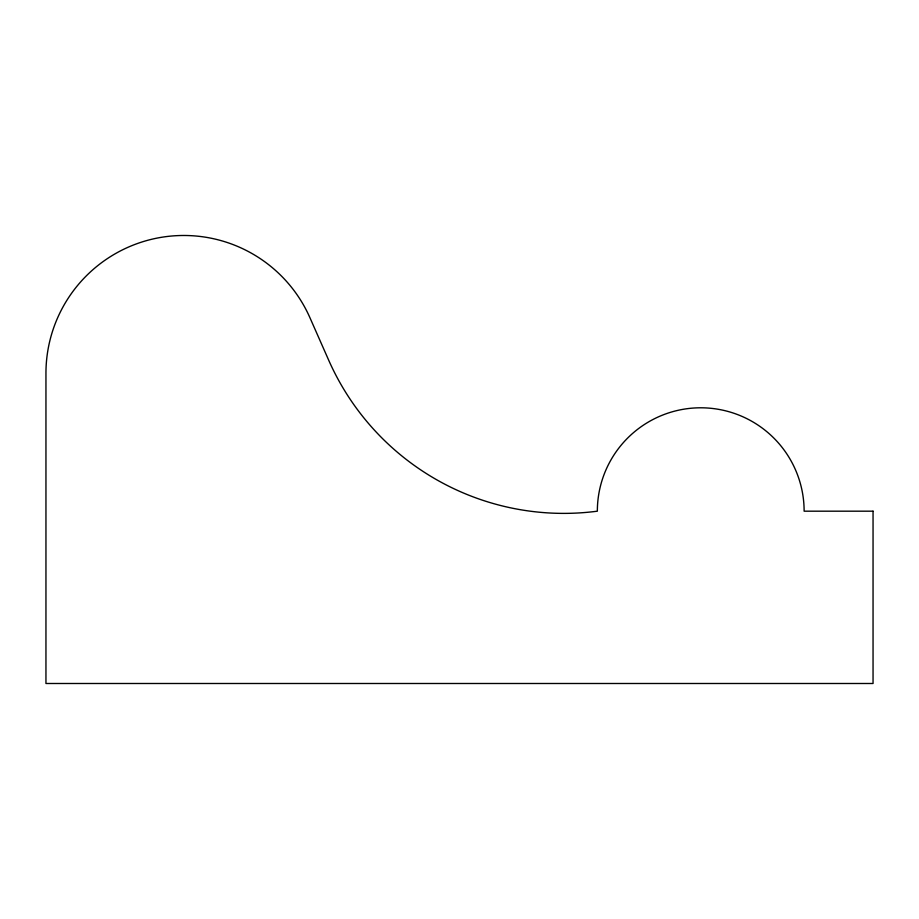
<?xml version="1.0" encoding="UTF-8"?>
<svg xmlns="http://www.w3.org/2000/svg" width="919" height="919" viewBox="0 0 919 919"><rect width="100%" height="100%" fill="white"/><g stroke="black" fill="none" stroke-linecap="round" stroke-linejoin="round"><path stroke-width="1.38" d="M873.05 511.182L804.125 511.182A103.387 103.387 0 0 0 700.737 407.795A103.387 103.387 0 0 0 597.35 511.182A256.964 256.964 0 0 1 328.68 360.179L309.91 317.664A137.85 137.85 0 0 0 45.95 373.332L45.95 683.495L873.05 683.495L873.05 511.182"/></g></svg>
